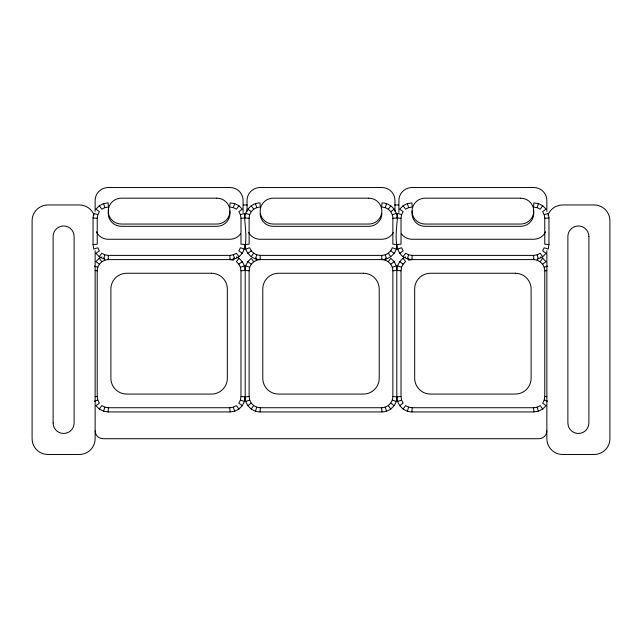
<?xml version="1.0" encoding="UTF-8"?>
<svg xmlns="http://www.w3.org/2000/svg" width="642" height="642" viewBox="0 0 642 642"><rect width="100%" height="100%" fill="white"/><g stroke="black" fill="none" stroke-linecap="round" stroke-linejoin="round"><path stroke-width="0.96" d="M238.92 256.712L236.425 253.269L233.351 254.834L229.788 255.396L108.434 255.396L108.097 259.601L230.117 259.601C252.771 257.731 244.273 227.83 244.466 213.385L240.421 214.701L240.983 218.264L240.983 244.201L245.188 244.53M108.378 258.983L108.434 259.601C102.399 259.577 97.207 264.769 97.231 270.796L97.231 396.531L97.801 400.094L99.366 403.16L95.923 405.664L99.293 409.042L103.547 411.209L108.097 411.931L108.434 407.726L229.788 407.726L233.351 407.164L236.425 405.6L238.92 409.042L242.299 405.664L244.466 401.411L245.188 396.86L245.188 270.467C244.971 264.825 241.705 259.167 236.368 256.985M229.836 258.983L229.788 259.601L233.351 260.162L234.009 258.14M249.128 218.264L244.923 217.935C244.987 209.894 251.945 202.936 259.994 202.872L260.323 207.069C254.296 207.045 249.096 212.237 249.128 218.264L249.128 244.201L244.923 244.53C244.987 252.571 251.945 259.537 259.994 259.601L260.323 255.396L381.677 255.396C386.404 255.323 390.769 252.258 392.31 247.764L396.355 249.08L397.077 244.53L392.872 244.201L392.872 218.264C392.904 212.237 387.704 207.045 381.677 207.069L382.006 202.872C390.055 202.936 397.013 209.894 397.077 217.935L392.872 218.264M260.275 258.983L260.323 259.601C254.296 259.577 249.096 264.769 249.128 270.796L249.128 396.531L244.923 396.86C244.987 404.901 251.945 411.859 259.994 411.931L260.323 407.726L381.677 407.726C387.704 407.75 392.904 402.558 392.872 396.531L392.872 270.796C392.904 264.769 387.704 259.577 381.677 259.601L381.725 258.983M396.812 244.53L401.017 244.201L401.017 218.264L401.579 214.701L397.534 213.385C397.727 227.83 389.229 257.731 411.883 259.601L412.212 255.396L533.566 255.396L537.137 254.834L540.203 253.269L542.707 256.712L538.453 258.878L537.137 254.834M405.632 256.985C400.295 259.167 397.029 264.825 396.812 270.467L396.812 396.86C396.876 404.901 403.842 411.859 411.883 411.931L412.212 407.726L533.566 407.726L537.137 407.164L540.203 405.6L542.707 409.042L546.077 405.664L542.634 403.16L544.199 400.094L544.769 396.531L544.769 270.796C544.793 264.769 539.601 259.577 533.566 259.601L533.622 258.983M93.034 244.53L93.034 217.935L93.756 213.385L97.801 214.701L97.231 218.264L97.231 244.201L93.034 244.53L93.756 249.08L97.801 247.764L99.366 250.837L95.923 253.333L99.293 256.712L103.547 258.878L104.863 254.834L108.434 255.396M253.686 261.727L251.191 258.285L247.812 261.663L245.645 265.916L244.923 270.467L249.128 270.796M242.299 405.664L238.856 403.16L240.421 400.094L240.983 396.531L240.983 270.796L240.421 267.233L238.856 264.159L236.425 261.727L238.92 258.285M399.701 405.664L403.144 403.16L401.579 400.094L401.017 396.531L401.017 270.796L401.579 267.233L403.144 264.159L405.575 261.727L403.08 258.285M259.994 411.931L382.006 411.931C390.055 411.859 397.013 404.901 397.077 396.86L392.872 396.531M548.966 244.53L544.769 244.201L544.769 218.264L544.199 214.701L548.244 213.385L548.966 217.935L548.966 244.53L548.244 249.08L544.199 247.764L542.634 250.837L546.077 253.333L542.707 256.712M103.547 411.209L104.863 407.164L108.434 407.726M233.351 207.639L234.667 203.586L230.117 202.872L229.788 207.069L233.351 207.639L236.425 209.196L238.92 205.753L234.667 203.586M255.444 258.878L256.752 254.834L260.323 255.396M255.444 411.209L256.752 407.164L260.323 407.726M385.248 207.639L386.556 203.586M385.248 260.162L385.898 258.14M407.333 258.878L408.649 254.834L412.212 255.396M407.333 411.209L408.649 407.164L412.212 407.726M537.137 207.639L538.453 203.586L533.903 202.872L533.566 207.069L537.137 207.639L540.203 209.196L542.707 205.753L538.453 203.586M537.137 260.162L537.795 258.14M97.801 214.701L99.366 211.635L95.923 209.132L99.293 205.753L103.547 203.586L108.097 202.872L108.434 207.069L104.863 207.639L101.797 209.196L99.293 205.753M401.579 214.701L403.144 211.635L399.701 209.132L403.08 205.753L407.333 203.586L411.883 202.872L412.212 207.069L408.649 207.639L405.575 209.196L403.08 205.753M259.994 259.601L382.006 259.601C388.434 259.464 394.252 255.139 396.355 249.08M99.293 256.712L101.797 253.269L104.863 254.834M99.293 409.042L101.797 405.6L104.863 407.164M251.191 256.712L253.686 253.269L256.752 254.834M388.314 209.196L390.809 205.753M251.191 409.042L253.686 405.6L256.752 407.164M388.314 261.727L390.809 258.285L394.188 261.663L396.355 265.916L397.077 270.467L392.872 270.796M403.08 256.712L405.575 253.269L408.649 254.834M403.08 409.042L405.575 405.6L408.649 407.164M540.203 261.727L542.707 258.285L540.155 256.985M101.845 256.985L99.293 258.285L95.923 261.663L99.366 264.159M247.812 253.333L251.255 250.837L253.686 253.269M238.856 264.159L242.299 261.663M390.745 211.635L394.188 209.132M399.701 253.333L403.144 250.837L401.579 247.764L397.534 249.08M390.745 264.159L394.188 261.663M247.812 405.664L251.255 403.16L253.686 405.6M542.634 264.159L546.077 261.663L542.707 258.285M108.097 411.931L230.117 411.931L234.667 411.209L238.92 409.042M411.883 411.931L533.903 411.931L538.453 411.209L542.707 409.042M245.645 249.08L249.69 247.764L251.255 250.837M392.31 214.701L396.355 213.385M240.421 267.233L244.466 265.916M392.31 267.233L396.355 265.916M94.342 401.218L97.801 400.094M544.199 267.233L547.658 266.109M245.645 401.411L249.69 400.094L249.128 396.531M397.534 401.411L401.579 400.094M240.983 218.264L245.188 217.935M544.769 218.264L548.966 217.935M240.983 270.796L245.188 270.467M544.769 270.796L546.864 270.627M95.136 396.692L97.231 396.531M396.812 396.86L401.017 396.531M243.326 204.967L247.339 204.967M394.661 204.967L398.674 204.967M411.883 259.601L533.903 259.601L533.566 255.396M396.812 217.935L401.017 218.264M93.034 217.935L97.231 218.264M396.812 270.467L401.017 270.796M95.136 270.627L97.231 270.796M544.769 396.531L546.864 396.692M240.983 396.531L245.188 396.86M245.645 213.385L249.69 214.701M397.534 265.916L401.579 267.233M244.466 249.08L240.421 247.764L238.856 250.837L242.299 253.333M245.645 265.916L249.69 267.233M544.199 400.094L547.658 401.218M94.342 266.109L97.801 267.233M392.31 400.094L396.355 401.411M240.421 400.094L244.466 401.411M390.745 250.837L394.188 253.333M399.701 261.663L403.144 264.159M247.812 209.132L251.255 211.635M247.812 261.663L251.255 264.159M390.745 403.16L394.188 405.664M542.707 205.753L546.077 209.132L542.634 211.635L544.199 214.701M238.92 205.753L242.299 209.132L238.856 211.635L240.421 214.701M388.314 253.269L390.809 256.712M251.191 205.753L253.686 209.196M388.314 405.6L390.809 409.042M99.293 258.285L101.797 261.727M249.69 400.094L251.255 403.16M537.137 407.164L538.453 411.209M407.333 203.586L408.649 207.639M407.991 258.14L408.649 260.162L412.212 259.601L412.164 258.983M385.248 254.834L386.556 258.878M385.248 407.164L386.556 411.209M255.444 203.586L256.752 207.639M256.102 258.14L256.752 260.162M233.351 254.834L234.667 258.878M233.351 407.164L234.667 411.209M103.547 203.586L104.863 207.639M104.205 258.14L104.863 260.162M533.566 407.726L533.903 411.931M381.677 255.396L382.006 259.601M381.677 407.726L382.006 411.931M229.788 255.396L230.117 259.601M229.788 407.726L230.117 411.931M588.891 236.481L588.891 422.966A10.497 10.497 0 0 1 578.394 433.462A10.497 10.497 0 0 1 567.889 422.966L567.881 236.481A10.497 10.497 0 0 1 578.378 225.984A10.497 10.497 0 0 1 588.875 236.481M546.864 211.403L546.864 200.456A13.129 12.936 0 0 0 533.735 187.528L412.044 187.528A13.129 12.936 0 0 0 398.915 200.456L398.915 212.398M546.864 250.725L546.864 438.719A15.761 15.761 0 0 0 562.625 454.472L594.139 454.472A15.761 15.761 0 0 0 609.9 438.719L609.9 220.728A15.761 15.761 0 0 0 594.139 204.967L562.625 204.967A15.761 15.761 0 0 0 547.915 215.086M394.974 211.403L394.974 200.456A13.129 12.936 0 0 0 381.846 187.528L260.154 187.528A13.129 12.936 0 0 0 247.026 200.456L247.026 211.403M243.085 212.398L243.085 200.456A13.129 12.936 0 0 0 229.956 187.528L108.265 187.528A13.129 12.936 0 0 0 95.136 200.456L95.136 211.403M95.136 250.725L95.136 438.719A15.761 15.761 0 0 1 79.375 454.472L47.861 454.472A15.761 15.761 0 0 1 32.1 438.719L32.1 220.728A15.761 15.761 0 0 1 47.861 204.967L79.375 204.967A15.761 15.761 0 0 1 94.085 215.086M53.109 422.966L53.109 236.481A10.497 10.497 0 0 1 63.606 225.984A10.497 10.497 0 0 1 74.111 236.481L74.119 422.966A10.497 10.497 0 0 1 63.622 433.462A10.497 10.497 0 0 1 53.126 422.966M545.62 231.826A13.129 12.936 0 0 1 533.735 239.257L412.044 239.257A13.129 12.936 0 0 1 401.427 233.921M533.325 210.167A13.129 12.928 0 0 1 533.735 213.385A13.129 12.928 0 0 1 520.614 226.321L425.173 226.321A13.129 12.928 0 0 1 412.044 213.393A13.129 12.928 0 0 1 412.284 210.961M393.353 232.556A13.129 12.936 0 0 1 381.846 239.257L260.154 239.257A13.129 12.936 0 0 1 248.647 232.556M381.846 213.393A13.129 12.928 0 0 1 368.717 226.321L273.283 226.321A13.129 12.928 0 0 1 260.154 213.393M240.573 233.921A13.129 12.936 0 0 1 229.956 239.257L108.265 239.257A13.129 12.936 0 0 1 96.38 231.826M229.716 210.961A13.129 12.928 0 0 1 229.956 213.385A13.129 12.928 0 0 1 216.827 226.321L121.386 226.321A13.129 12.928 0 0 1 108.265 213.393A13.129 12.928 0 0 1 108.675 210.167M546.864 430.838A7.881 7.881 0 0 1 538.991 438.719L103.009 438.719A7.881 7.881 0 0 1 95.136 430.838M216.827 198.177L121.386 198.177A13.129 12.928 0 0 0 108.265 211.114A13.129 12.928 0 0 0 121.386 224.042L216.827 224.042A13.129 12.928 0 0 0 229.956 211.114A13.129 12.928 0 0 0 216.827 198.193M368.717 198.177L273.283 198.177A13.129 12.928 0 0 0 260.154 211.114A13.129 12.928 0 0 0 273.283 224.042L368.717 224.042A13.129 12.928 0 0 0 381.846 211.114A13.129 12.928 0 0 0 368.717 198.193M520.614 198.177L425.173 198.177A13.129 12.928 0 0 0 412.044 211.114A13.129 12.928 0 0 0 425.173 224.042L520.614 224.042A13.129 12.928 0 0 0 533.735 211.114A13.129 12.928 0 0 0 520.614 198.193M211.571 273.259L126.651 273.259A15.761 15.761 0 0 0 110.889 289.012L110.889 378.307A15.761 15.761 0 0 0 126.651 394.068L211.571 394.068A15.761 15.761 0 0 0 227.324 378.307L227.324 289.012A15.761 15.761 0 0 0 211.571 273.259M363.46 273.259L278.54 273.259A15.761 15.761 0 0 0 262.779 289.012L262.779 378.307A15.761 15.761 0 0 0 278.54 394.068L363.46 394.068A15.761 15.761 0 0 0 379.221 378.307L379.221 289.012A15.761 15.761 0 0 0 363.46 273.259M515.349 273.259L430.429 273.259A15.761 15.761 0 0 0 414.676 289.012L414.676 378.307A15.761 15.761 0 0 0 430.429 394.068L515.349 394.068A15.761 15.761 0 0 0 531.111 378.307L531.111 289.012A15.761 15.761 0 0 0 515.349 273.259"/></g></svg>
